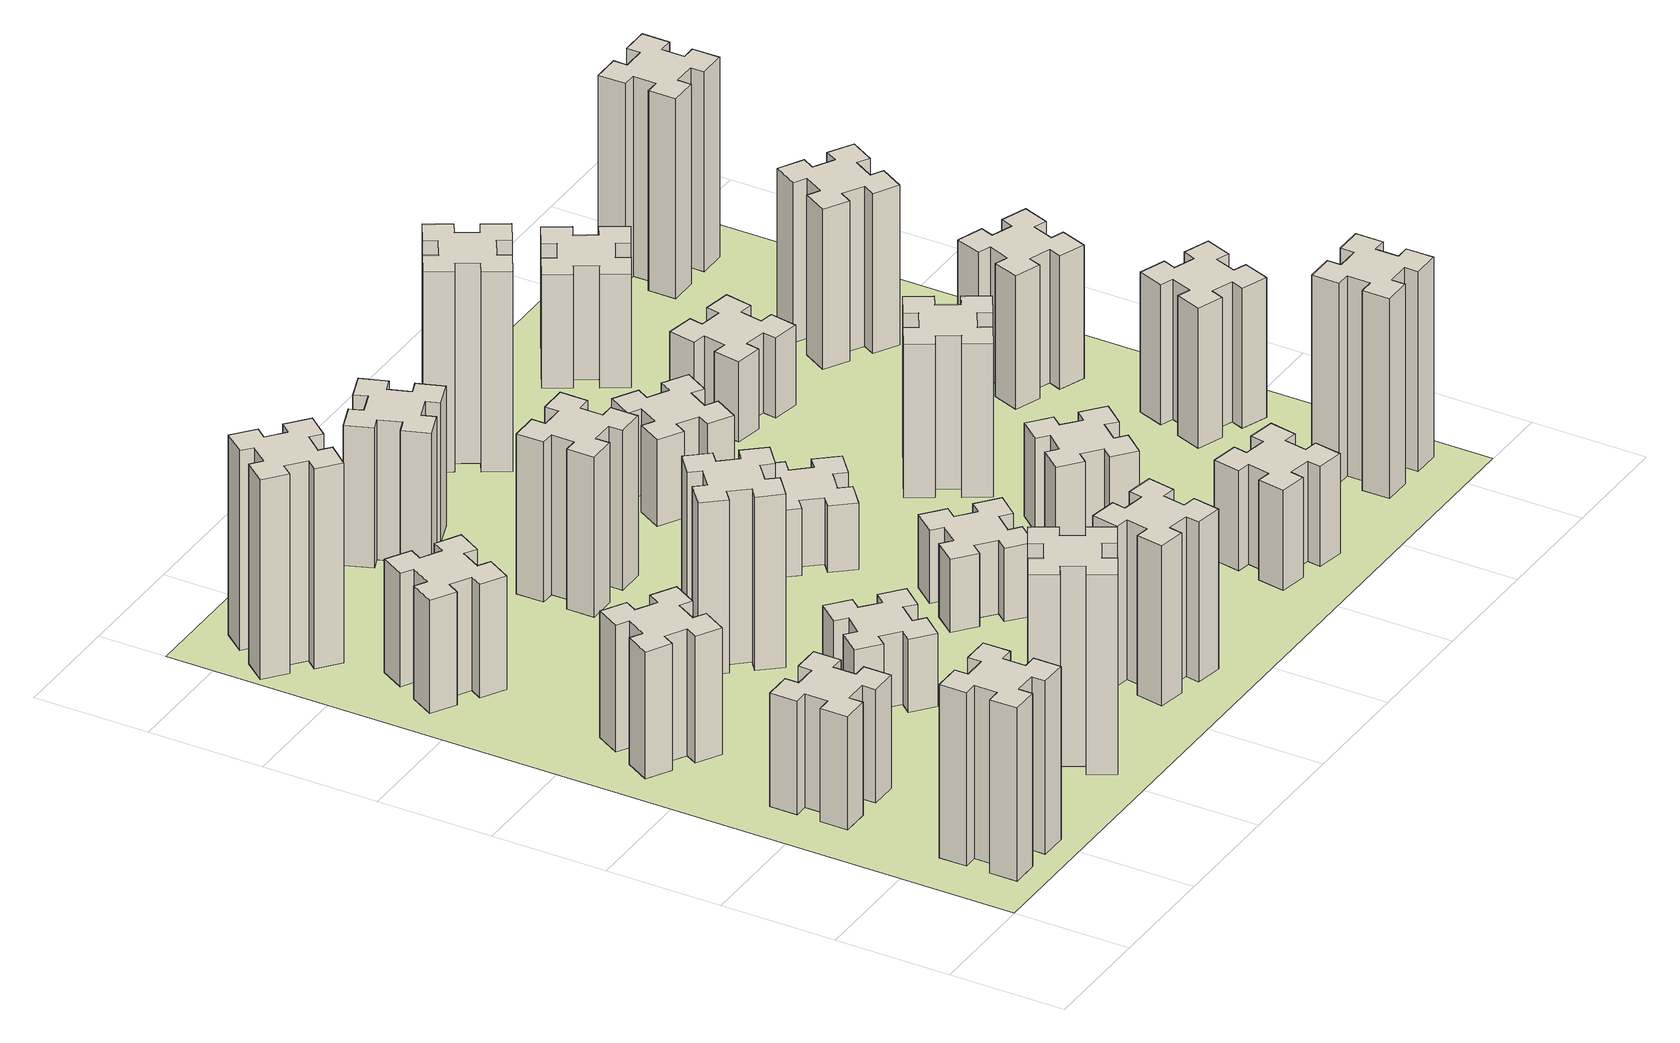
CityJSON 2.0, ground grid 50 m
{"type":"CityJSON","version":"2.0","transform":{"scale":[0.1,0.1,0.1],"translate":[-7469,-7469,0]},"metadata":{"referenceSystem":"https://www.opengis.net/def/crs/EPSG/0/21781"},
"CityObjects":{
"building1":{"type":"Building","attributes":{"class":"1000","function":"1000","usage":"1000","yearOfConstruction":2016,"roofType":"1000","measuredHeight":78,"storeysAboveGround":30,"storeysBelowGround":0},"geometry":[{"type":"Solid","lod":"1","boundaries":[[[[0,1,2,3,4,5,6,7,8,9,10,11,12,13,14,15,16,17,18,19]],[[17,16,20,21]],[[16,15,22,20]],[[15,14,23,22]],[[14,13,24,23]],[[13,12,25,24]],[[12,11,26,25]],[[11,10,27,26]],[[10,9,28,27]],[[9,8,29,28]],[[8,7,30,29]],[[7,6,31,30]],[[6,5,32,31]],[[5,4,33,32]],[[4,3,34,33]],[[3,2,35,34]],[[2,1,36,35]],[[1,0,37,36]],[[0,19,38,37]],[[19,18,39,38]],[[18,17,21,39]],[[24,25,26,27,28,29,30,31,32,33,34,35,36,37,38,39,21,20,22,23]]]]}]},
"building2":{"type":"Building","attributes":{"class":"1000","function":"1000","usage":"1000","yearOfConstruction":2016,"roofType":"1000","measuredHeight":51,"storeysAboveGround":30,"storeysBelowGround":0},"geometry":[{"type":"Solid","lod":"1","boundaries":[[[[40,41,42,43,44,45,46,47,48,49,50,51,52,53,54,55,56,57,58,59]],[[57,56,60,61]],[[56,55,62,60]],[[55,54,63,62]],[[54,53,64,63]],[[53,52,65,64]],[[52,51,66,65]],[[51,50,67,66]],[[50,49,68,67]],[[49,48,69,68]],[[48,47,70,69]],[[47,46,71,70]],[[46,45,72,71]],[[45,44,73,72]],[[44,43,74,73]],[[43,42,75,74]],[[42,41,76,75]],[[41,40,77,76]],[[40,59,78,77]],[[59,58,79,78]],[[58,57,61,79]],[[64,65,66,67,68,69,70,71,72,73,74,75,76,77,78,79,61,60,62,63]]]]}]},
"building3":{"type":"Building","attributes":{"class":"1000","function":"1000","usage":"1000","yearOfConstruction":2016,"roofType":"1000","measuredHeight":57,"storeysAboveGround":30,"storeysBelowGround":0},"geometry":[{"type":"Solid","lod":"1","boundaries":[[[[80,81,82,83,84,85,86,87,88,89,90,91,92,93,94,95,96,97,98,99]],[[97,96,100,101]],[[96,95,102,100]],[[95,94,103,102]],[[94,93,104,103]],[[93,92,105,104]],[[92,91,106,105]],[[91,90,107,106]],[[90,89,108,107]],[[89,88,109,108]],[[88,87,110,109]],[[87,86,111,110]],[[86,85,112,111]],[[85,84,113,112]],[[84,83,114,113]],[[83,82,115,114]],[[82,81,116,115]],[[81,80,117,116]],[[80,99,118,117]],[[99,98,119,118]],[[98,97,101,119]],[[104,105,106,107,108,109,110,111,112,113,114,115,116,117,118,119,101,100,102,103]]]]}]},
"building4":{"type":"Building","attributes":{"class":"1000","function":"1000","usage":"1000","yearOfConstruction":2016,"roofType":"1000","measuredHeight":51,"storeysAboveGround":30,"storeysBelowGround":0},"geometry":[{"type":"Solid","lod":"1","boundaries":[[[[120,121,122,123,124,125,126,127,128,129,130,131,132,133,134,135,136,137,138,139]],[[137,136,140,141]],[[136,135,142,140]],[[135,134,143,142]],[[134,133,144,143]],[[133,132,145,144]],[[132,131,146,145]],[[131,130,147,146]],[[130,129,148,147]],[[129,128,149,148]],[[128,127,150,149]],[[127,126,151,150]],[[126,125,152,151]],[[125,124,153,152]],[[124,123,154,153]],[[123,122,155,154]],[[122,121,156,155]],[[121,120,157,156]],[[120,139,158,157]],[[139,138,159,158]],[[138,137,141,159]],[[144,145,146,147,148,149,150,151,152,153,154,155,156,157,158,159,141,140,142,143]]]]}]},
"building5":{"type":"Building","attributes":{"class":"1000","function":"1000","usage":"1000","yearOfConstruction":2016,"roofType":"1000","measuredHeight":90,"storeysAboveGround":30,"storeysBelowGround":0},"geometry":[{"type":"Solid","lod":"1","boundaries":[[[[160,161,162,163,164,165,166,167,168,169,170,171,172,173,174,175,176,177,178,179]],[[177,176,180,181]],[[176,175,182,180]],[[175,174,183,182]],[[174,173,184,183]],[[173,172,185,184]],[[172,171,186,185]],[[171,170,187,186]],[[170,169,188,187]],[[169,168,189,188]],[[168,167,190,189]],[[167,166,191,190]],[[166,165,192,191]],[[165,164,193,192]],[[164,163,194,193]],[[163,162,195,194]],[[162,161,196,195]],[[161,160,197,196]],[[160,179,198,197]],[[179,178,199,198]],[[178,177,181,199]],[[184,185,186,187,188,189,190,191,192,193,194,195,196,197,198,199,181,180,182,183]]]]}]},
"building6":{"type":"Building","attributes":{"class":"1000","function":"1000","usage":"1000","yearOfConstruction":2016,"roofType":"1000","measuredHeight":90,"storeysAboveGround":30,"storeysBelowGround":0},"geometry":[{"type":"Solid","lod":"1","boundaries":[[[[200,201,202,203,204,205,206,207,208,209,210,211,212,213,214,215,216,217,218,219]],[[217,216,220,221]],[[216,215,222,220]],[[215,214,223,222]],[[214,213,224,223]],[[213,212,225,224]],[[212,211,226,225]],[[211,210,227,226]],[[210,209,228,227]],[[209,208,229,228]],[[208,207,230,229]],[[207,206,231,230]],[[206,205,232,231]],[[205,204,233,232]],[[204,203,234,233]],[[203,202,235,234]],[[202,201,236,235]],[[201,200,237,236]],[[200,219,238,237]],[[219,218,239,238]],[[218,217,221,239]],[[224,225,226,227,228,229,230,231,232,233,234,235,236,237,238,239,221,220,222,223]]]]}]},
"building7":{"type":"Building","attributes":{"class":"1000","function":"1000","usage":"1000","yearOfConstruction":2016,"roofType":"1000","measuredHeight":33,"storeysAboveGround":30,"storeysBelowGround":0},"geometry":[{"type":"Solid","lod":"1","boundaries":[[[[240,241,242,243,244,245,246,247,248,249,250,251,252,253,254,255,256,257,258,259]],[[257,256,260,261]],[[256,255,262,260]],[[255,254,263,262]],[[254,253,264,263]],[[253,252,265,264]],[[252,251,266,265]],[[251,250,267,266]],[[250,249,268,267]],[[249,248,269,268]],[[248,247,270,269]],[[247,246,271,270]],[[246,245,272,271]],[[245,244,273,272]],[[244,243,274,273]],[[243,242,275,274]],[[242,241,276,275]],[[241,240,277,276]],[[240,259,278,277]],[[259,258,279,278]],[[258,257,261,279]],[[264,265,266,267,268,269,270,271,272,273,274,275,276,277,278,279,261,260,262,263]]]]}]},
"building8":{"type":"Building","attributes":{"class":"1000","function":"1000","usage":"1000","yearOfConstruction":2016,"roofType":"1000","measuredHeight":78,"storeysAboveGround":30,"storeysBelowGround":0},"geometry":[{"type":"Solid","lod":"1","boundaries":[[[[280,281,282,283,284,285,286,287,288,289,290,291,292,293,294,295,296,297,298,299]],[[297,296,300,301]],[[296,295,302,300]],[[295,294,303,302]],[[294,293,304,303]],[[293,292,305,304]],[[292,291,306,305]],[[291,290,307,306]],[[290,289,308,307]],[[289,288,309,308]],[[288,287,310,309]],[[287,286,311,310]],[[286,285,312,311]],[[285,284,313,312]],[[284,283,314,313]],[[283,282,315,314]],[[282,281,316,315]],[[281,280,317,316]],[[280,299,318,317]],[[299,298,319,318]],[[298,297,301,319]],[[304,305,306,307,308,309,310,311,312,313,314,315,316,317,318,319,301,300,302,303]]]]}]},
"building9":{"type":"Building","attributes":{"class":"1000","function":"1000","usage":"1000","yearOfConstruction":2016,"roofType":"1000","measuredHeight":72,"storeysAboveGround":30,"storeysBelowGround":0},"geometry":[{"type":"Solid","lod":"1","boundaries":[[[[320,321,322,323,324,325,326,327,328,329,330,331,332,333,334,335,336,337,338,339]],[[337,336,340,341]],[[336,335,342,340]],[[335,334,343,342]],[[334,333,344,343]],[[333,332,345,344]],[[332,331,346,345]],[[331,330,347,346]],[[330,329,348,347]],[[329,328,349,348]],[[328,327,350,349]],[[327,326,351,350]],[[326,325,352,351]],[[325,324,353,352]],[[324,323,354,353]],[[323,322,355,354]],[[322,321,356,355]],[[321,320,357,356]],[[320,339,358,357]],[[339,338,359,358]],[[338,337,341,359]],[[344,345,346,347,348,349,350,351,352,353,354,355,356,357,358,359,341,340,342,343]]]]}]},
"building10":{"type":"Building","attributes":{"class":"1000","function":"1000","usage":"1000","yearOfConstruction":2016,"roofType":"1000","measuredHeight":72,"storeysAboveGround":30,"storeysBelowGround":0},"geometry":[{"type":"Solid","lod":"1","boundaries":[[[[360,361,362,363,364,365,366,367,368,369,370,371,372,373,374,375,376,377,378,379]],[[377,376,380,381]],[[376,375,382,380]],[[375,374,383,382]],[[374,373,384,383]],[[373,372,385,384]],[[372,371,386,385]],[[371,370,387,386]],[[370,369,388,387]],[[369,368,389,388]],[[368,367,390,389]],[[367,366,391,390]],[[366,365,392,391]],[[365,364,393,392]],[[364,363,394,393]],[[363,362,395,394]],[[362,361,396,395]],[[361,360,397,396]],[[360,379,398,397]],[[379,378,399,398]],[[378,377,381,399]],[[384,385,386,387,388,389,390,391,392,393,394,395,396,397,398,399,381,380,382,383]]]]}]},
"building11":{"type":"Building","attributes":{"class":"1000","function":"1000","usage":"1000","yearOfConstruction":2016,"roofType":"1000","measuredHeight":63,"storeysAboveGround":30,"storeysBelowGround":0},"geometry":[{"type":"Solid","lod":"1","boundaries":[[[[400,401,402,403,404,405,406,407,408,409,410,411,412,413,414,415,416,417,418,419]],[[417,416,420,421]],[[416,415,422,420]],[[415,414,423,422]],[[414,413,424,423]],[[413,412,425,424]],[[412,411,426,425]],[[411,410,427,426]],[[410,409,428,427]],[[409,408,429,428]],[[408,407,430,429]],[[407,406,431,430]],[[406,405,432,431]],[[405,404,433,432]],[[404,403,434,433]],[[403,402,435,434]],[[402,401,436,435]],[[401,400,437,436]],[[400,419,438,437]],[[419,418,439,438]],[[418,417,421,439]],[[424,425,426,427,428,429,430,431,432,433,434,435,436,437,438,439,421,420,422,423]]]]}]},
"building12":{"type":"Building","attributes":{"class":"1000","function":"1000","usage":"1000","yearOfConstruction":2016,"roofType":"1000","measuredHeight":33,"storeysAboveGround":30,"storeysBelowGround":0},"geometry":[{"type":"Solid","lod":"1","boundaries":[[[[440,441,442,443,444,445,446,447,448,449,450,451,452,453,454,455,456,457,458,459]],[[457,456,460,461]],[[456,455,462,460]],[[455,454,463,462]],[[454,453,464,463]],[[453,452,465,464]],[[452,451,466,465]],[[451,450,467,466]],[[450,449,468,467]],[[449,448,469,468]],[[448,447,470,469]],[[447,446,471,470]],[[446,445,472,471]],[[445,444,473,472]],[[444,443,474,473]],[[443,442,475,474]],[[442,441,476,475]],[[441,440,477,476]],[[440,459,478,477]],[[459,458,479,478]],[[458,457,461,479]],[[464,465,466,467,468,469,470,471,472,473,474,475,476,477,478,479,461,460,462,463]]]]}]},
"building13":{"type":"Building","attributes":{"class":"1000","function":"1000","usage":"1000","yearOfConstruction":2016,"roofType":"1000","measuredHeight":30,"storeysAboveGround":30,"storeysBelowGround":0},"geometry":[{"type":"Solid","lod":"1","boundaries":[[[[480,481,482,483,484,485,486,487,488,489,490,491,492,493,494,495,496,497,498,499]],[[497,496,500,501]],[[496,495,502,500]],[[495,494,503,502]],[[494,493,504,503]],[[493,492,505,504]],[[492,491,506,505]],[[491,490,507,506]],[[490,489,508,507]],[[489,488,509,508]],[[488,487,510,509]],[[487,486,511,510]],[[486,485,512,511]],[[485,484,513,512]],[[484,483,514,513]],[[483,482,515,514]],[[482,481,516,515]],[[481,480,517,516]],[[480,499,518,517]],[[499,498,519,518]],[[498,497,501,519]],[[504,505,506,507,508,509,510,511,512,513,514,515,516,517,518,519,501,500,502,503]]]]}]},
"building14":{"type":"Building","attributes":{"class":"1000","function":"1000","usage":"1000","yearOfConstruction":2016,"roofType":"1000","measuredHeight":39,"storeysAboveGround":30,"storeysBelowGround":0},"geometry":[{"type":"Solid","lod":"1","boundaries":[[[[520,521,522,523,524,525,526,527,528,529,530,531,532,533,534,535,536,537,538,539]],[[537,536,540,541]],[[536,535,542,540]],[[535,534,543,542]],[[534,533,544,543]],[[533,532,545,544]],[[532,531,546,545]],[[531,530,547,546]],[[530,529,548,547]],[[529,528,549,548]],[[528,527,550,549]],[[527,526,551,550]],[[526,525,552,551]],[[525,524,553,552]],[[524,523,554,553]],[[523,522,555,554]],[[522,521,556,555]],[[521,520,557,556]],[[520,539,558,557]],[[539,538,559,558]],[[538,537,541,559]],[[544,545,546,547,548,549,550,551,552,553,554,555,556,557,558,559,541,540,542,543]]]]}]},
"building15":{"type":"Building","attributes":{"class":"1000","function":"1000","usage":"1000","yearOfConstruction":2016,"roofType":"1000","measuredHeight":45,"storeysAboveGround":30,"storeysBelowGround":0},"geometry":[{"type":"Solid","lod":"1","boundaries":[[[[560,561,562,563,564,565,566,567,568,569,570,571,572,573,574,575,576,577,578,579]],[[577,576,580,581]],[[576,575,582,580]],[[575,574,583,582]],[[574,573,584,583]],[[573,572,585,584]],[[572,571,586,585]],[[571,570,587,586]],[[570,569,588,587]],[[569,568,589,588]],[[568,567,590,589]],[[567,566,591,590]],[[566,565,592,591]],[[565,564,593,592]],[[564,563,594,593]],[[563,562,595,594]],[[562,561,596,595]],[[561,560,597,596]],[[560,579,598,597]],[[579,578,599,598]],[[578,577,581,599]],[[584,585,586,587,588,589,590,591,592,593,594,595,596,597,598,599,581,580,582,583]]]]}]},
"building16":{"type":"Building","attributes":{"class":"1000","function":"1000","usage":"1000","yearOfConstruction":2016,"roofType":"1000","measuredHeight":42,"storeysAboveGround":30,"storeysBelowGround":0},"geometry":[{"type":"Solid","lod":"1","boundaries":[[[[600,601,602,603,604,605,606,607,608,609,610,611,612,613,614,615,616,617,618,619]],[[617,616,620,621]],[[616,615,622,620]],[[615,614,623,622]],[[614,613,624,623]],[[613,612,625,624]],[[612,611,626,625]],[[611,610,627,626]],[[610,609,628,627]],[[609,608,629,628]],[[608,607,630,629]],[[607,606,631,630]],[[606,605,632,631]],[[605,604,633,632]],[[604,603,634,633]],[[603,602,635,634]],[[602,601,636,635]],[[601,600,637,636]],[[600,619,638,637]],[[619,618,639,638]],[[618,617,621,639]],[[624,625,626,627,628,629,630,631,632,633,634,635,636,637,638,639,621,620,622,623]]]]}]},
"building17":{"type":"Building","attributes":{"class":"1000","function":"1000","usage":"1000","yearOfConstruction":2016,"roofType":"1000","measuredHeight":90,"storeysAboveGround":30,"storeysBelowGround":0},"geometry":[{"type":"Solid","lod":"1","boundaries":[[[[640,641,642,643,644,645,646,647,648,649,650,651,652,653,654,655,656,657,658,659]],[[657,656,660,661]],[[656,655,662,660]],[[655,654,663,662]],[[654,653,664,663]],[[653,652,665,664]],[[652,651,666,665]],[[651,650,667,666]],[[650,649,668,667]],[[649,648,669,668]],[[648,647,670,669]],[[647,646,671,670]],[[646,645,672,671]],[[645,644,673,672]],[[644,643,674,673]],[[643,642,675,674]],[[642,641,676,675]],[[641,640,677,676]],[[640,659,678,677]],[[659,658,679,678]],[[658,657,661,679]],[[664,665,666,667,668,669,670,671,672,673,674,675,676,677,678,679,661,660,662,663]]]]}]},
"building18":{"type":"Building","attributes":{"class":"1000","function":"1000","usage":"1000","yearOfConstruction":2016,"roofType":"1000","measuredHeight":69,"storeysAboveGround":30,"storeysBelowGround":0},"geometry":[{"type":"Solid","lod":"1","boundaries":[[[[680,681,682,683,684,685,686,687,688,689,690,691,692,693,694,695,696,697,698,699]],[[697,696,700,701]],[[696,695,702,700]],[[695,694,703,702]],[[694,693,704,703]],[[693,692,705,704]],[[692,691,706,705]],[[691,690,707,706]],[[690,689,708,707]],[[689,688,709,708]],[[688,687,710,709]],[[687,686,711,710]],[[686,685,712,711]],[[685,684,713,712]],[[684,683,714,713]],[[683,682,715,714]],[[682,681,716,715]],[[681,680,717,716]],[[680,699,718,717]],[[699,698,719,718]],[[698,697,701,719]],[[704,705,706,707,708,709,710,711,712,713,714,715,716,717,718,719,701,700,702,703]]]]}]},
"building19":{"type":"Building","attributes":{"class":"1000","function":"1000","usage":"1000","yearOfConstruction":2016,"roofType":"1000","measuredHeight":36,"storeysAboveGround":30,"storeysBelowGround":0},"geometry":[{"type":"Solid","lod":"1","boundaries":[[[[720,721,722,723,724,725,726,727,728,729,730,731,732,733,734,735,736,737,738,739]],[[737,736,740,741]],[[736,735,742,740]],[[735,734,743,742]],[[734,733,744,743]],[[733,732,745,744]],[[732,731,746,745]],[[731,730,747,746]],[[730,729,748,747]],[[729,728,749,748]],[[728,727,750,749]],[[727,726,751,750]],[[726,725,752,751]],[[725,724,753,752]],[[724,723,754,753]],[[723,722,755,754]],[[722,721,756,755]],[[721,720,757,756]],[[720,739,758,757]],[[739,738,759,758]],[[738,737,741,759]],[[744,745,746,747,748,749,750,751,752,753,754,755,756,757,758,759,741,740,742,743]]]]}]},
"building20":{"type":"Building","attributes":{"class":"1000","function":"1000","usage":"1000","yearOfConstruction":2016,"roofType":"1000","measuredHeight":90,"storeysAboveGround":30,"storeysBelowGround":0},"geometry":[{"type":"Solid","lod":"1","boundaries":[[[[760,761,762,763,764,765,766,767,768,769,770,771,772,773,774,775,776,777,778,779]],[[777,776,780,781]],[[776,775,782,780]],[[775,774,783,782]],[[774,773,784,783]],[[773,772,785,784]],[[772,771,786,785]],[[771,770,787,786]],[[770,769,788,787]],[[769,768,789,788]],[[768,767,790,789]],[[767,766,791,790]],[[766,765,792,791]],[[765,764,793,792]],[[764,763,794,793]],[[763,762,795,794]],[[762,761,796,795]],[[761,760,797,796]],[[760,779,798,797]],[[779,778,799,798]],[[778,777,781,799]],[[784,785,786,787,788,789,790,791,792,793,794,795,796,797,798,799,781,780,782,783]]]]}]},
"building21":{"type":"Building","attributes":{"class":"1000","function":"1000","usage":"1000","yearOfConstruction":2016,"roofType":"1000","measuredHeight":51,"storeysAboveGround":30,"storeysBelowGround":0},"geometry":[{"type":"Solid","lod":"1","boundaries":[[[[800,801,802,803,804,805,806,807,808,809,810,811,812,813,814,815,816,817,818,819]],[[817,816,820,821]],[[816,815,822,820]],[[815,814,823,822]],[[814,813,824,823]],[[813,812,825,824]],[[812,811,826,825]],[[811,810,827,826]],[[810,809,828,827]],[[809,808,829,828]],[[808,807,830,829]],[[807,806,831,830]],[[806,805,832,831]],[[805,804,833,832]],[[804,803,834,833]],[[803,802,835,834]],[[802,801,836,835]],[[801,800,837,836]],[[800,819,838,837]],[[819,818,839,838]],[[818,817,821,839]],[[824,825,826,827,828,829,830,831,832,833,834,835,836,837,838,839,821,820,822,823]]]]}]},
"building22":{"type":"Building","attributes":{"class":"1000","function":"1000","usage":"1000","yearOfConstruction":2016,"roofType":"1000","measuredHeight":63,"storeysAboveGround":30,"storeysBelowGround":0},"geometry":[{"type":"Solid","lod":"1","boundaries":[[[[840,841,842,843,844,845,846,847,848,849,850,851,852,853,854,855,856,857,858,859]],[[857,856,860,861]],[[856,855,862,860]],[[855,854,863,862]],[[854,853,864,863]],[[853,852,865,864]],[[852,851,866,865]],[[851,850,867,866]],[[850,849,868,867]],[[849,848,869,868]],[[848,847,870,869]],[[847,846,871,870]],[[846,845,872,871]],[[845,844,873,872]],[[844,843,874,873]],[[843,842,875,874]],[[842,841,876,875]],[[841,840,877,876]],[[840,859,878,877]],[[859,858,879,878]],[[858,857,861,879]],[[864,865,866,867,868,869,870,871,872,873,874,875,876,877,878,879,861,860,862,863]]]]}]},
"building23":{"type":"Building","attributes":{"class":"1000","function":"1000","usage":"1000","yearOfConstruction":2016,"roofType":"1000","measuredHeight":60,"storeysAboveGround":30,"storeysBelowGround":0},"geometry":[{"type":"Solid","lod":"1","boundaries":[[[[880,881,882,883,884,885,886,887,888,889,890,891,892,893,894,895,896,897,898,899]],[[897,896,900,901]],[[896,895,902,900]],[[895,894,903,902]],[[894,893,904,903]],[[893,892,905,904]],[[892,891,906,905]],[[891,890,907,906]],[[890,889,908,907]],[[889,888,909,908]],[[888,887,910,909]],[[887,886,911,910]],[[886,885,912,911]],[[885,884,913,912]],[[884,883,914,913]],[[883,882,915,914]],[[882,881,916,915]],[[881,880,917,916]],[[880,899,918,917]],[[899,898,919,918]],[[898,897,901,919]],[[904,905,906,907,908,909,910,911,912,913,914,915,916,917,918,919,901,900,902,903]]]]}]},
"building24":{"type":"Building","attributes":{"class":"1000","function":"1000","usage":"1000","yearOfConstruction":2016,"roofType":"1000","measuredHeight":72,"storeysAboveGround":30,"storeysBelowGround":0},"geometry":[{"type":"Solid","lod":"1","boundaries":[[[[920,921,922,923,924,925,926,927,928,929,930,931,932,933,934,935,936,937,938,939]],[[937,936,940,941]],[[936,935,942,940]],[[935,934,943,942]],[[934,933,944,943]],[[933,932,945,944]],[[932,931,946,945]],[[931,930,947,946]],[[930,929,948,947]],[[929,928,949,948]],[[928,927,950,949]],[[927,926,951,950]],[[926,925,952,951]],[[925,924,953,952]],[[924,923,954,953]],[[923,922,955,954]],[[922,921,956,955]],[[921,920,957,956]],[[920,939,958,957]],[[939,938,959,958]],[[938,937,941,959]],[[944,945,946,947,948,949,950,951,952,953,954,955,956,957,958,959,941,940,942,943]]]]}]},
"building25":{"type":"Building","attributes":{"class":"1000","function":"1000","usage":"1000","yearOfConstruction":2016,"roofType":"1000","measuredHeight":90,"storeysAboveGround":30,"storeysBelowGround":0},"geometry":[{"type":"Solid","lod":"1","boundaries":[[[[960,961,962,963,964,965,966,967,968,969,970,971,972,973,974,975,976,977,978,979]],[[977,976,980,981]],[[976,975,982,980]],[[975,974,983,982]],[[974,973,984,983]],[[973,972,985,984]],[[972,971,986,985]],[[971,970,987,986]],[[970,969,988,987]],[[969,968,989,988]],[[968,967,990,989]],[[967,966,991,990]],[[966,965,992,991]],[[965,964,993,992]],[[964,963,994,993]],[[963,962,995,994]],[[962,961,996,995]],[[961,960,997,996]],[[960,979,998,997]],[[979,978,999,998]],[[978,977,981,999]],[[984,985,986,987,988,989,990,991,992,993,994,995,996,997,998,999,981,980,982,983]]]]}]},
"landuse1":{"type":"LandUse","attributes":{"name":"plot1","function":"1010"},"geometry":[{"type":"MultiSurface","lod":"1","boundaries":[[[1000,1001,1002,1003]]]}]}
},
"vertices":[
[265,325,0],[265,225,0],[205,225,0],[205,105,0],[325,105,0],[325,165,0],[425,165,0],[425,105,0],[545,105,0],[545,225,0],[485,225,0],[485,325,0],[545,325,0],[545,445,0],[425,445,0],[425,385,0],[325,385,0],[325,445,0],[205,445,0],[205,325,0],[325,385,780],[325,445,780],[425,385,780],[425,445,780],[545,445,780],[545,325,780],[485,325,780],[485,225,780],[545,225,780],[545,105,780],[425,105,780],[425,165,780],[325,165,780],[325,105,780],[205,105,780],[205,225,780],[265,225,780],[265,325,780],[205,325,780],[205,445,780],
[265,1065,0],[265,965,0],[205,965,0],[205,845,0],[325,845,0],[325,905,0],[425,905,0],[425,845,0],[545,845,0],[545,965,0],[485,965,0],[485,1065,0],[545,1065,0],[545,1185,0],[425,1185,0],[425,1125,0],[325,1125,0],[325,1185,0],[205,1185,0],[205,1065,0],[325,1125,510],[325,1185,510],[425,1125,510],[425,1185,510],[545,1185,510],[545,1065,510],[485,1065,510],[485,965,510],[545,965,510],[545,845,510],[425,845,510],[425,905,510],[325,905,510],[325,845,510],[205,845,510],[205,965,510],[265,965,510],[265,1065,510],[205,1065,510],[205,1185,510],
[474,1826,0],[387,1876,0],[417,1928,0],[313,1988,0],[253,1884,0],[305,1854,0],[255,1767,0],[203,1797,0],[143,1693,0],[247,1633,0],[277,1685,0],[364,1635,0],[334,1583,0],[438,1523,0],[498,1627,0],[446,1657,0],[496,1744,0],[548,1714,0],[608,1818,0],[504,1878,0],[496,1744,570],[548,1714,570],[446,1657,570],[498,1627,570],[438,1523,570],[334,1583,570],[364,1635,570],[277,1685,570],[247,1633,570],[143,1693,570],[203,1797,570],[255,1767,570],[305,1854,570],[253,1884,570],[313,1988,570],[417,1928,570],[387,1876,570],[474,1826,570],[504,1878,570],[608,1818,570],
[446,2597,0],[496,2684,0],[548,2654,0],[608,2758,0],[504,2818,0],[474,2766,0],[387,2816,0],[417,2868,0],[313,2928,0],[253,2824,0],[305,2794,0],[255,2707,0],[203,2737,0],[143,2633,0],[247,2573,0],[277,2625,0],[364,2575,0],[334,2523,0],[438,2463,0],[498,2567,0],[364,2575,510],[334,2523,510],[277,2625,510],[247,2573,510],[143,2633,510],[203,2737,510],[255,2707,510],[305,2794,510],[253,2824,510],[313,2928,510],[417,2868,510],[387,2816,510],[474,2766,510],[504,2818,510],[608,2758,510],[548,2654,510],[496,2684,510],[446,2597,510],[498,2567,510],[438,2463,510],
[1127,255,0],[1214,305,0],[1244,253,0],[1348,313,0],[1288,417,0],[1236,387,0],[1186,474,0],[1238,504,0],[1178,608,0],[1074,548,0],[1104,496,0],[1017,446,0],[987,498,0],[883,438,0],[943,334,0],[995,364,0],[1045,277,0],[993,247,0],[1053,143,0],[1157,203,0],[1045,277,900],[993,247,900],[995,364,900],[943,334,900],[883,438,900],[987,498,900],[1017,446,900],[1104,496,900],[1074,548,900],[1178,608,900],[1238,504,900],[1186,474,900],[1236,387,900],[1288,417,900],[1348,313,900],[1244,253,900],[1214,305,900],[1127,255,900],[1157,203,900],[1053,143,900],
[384,3387,0],[308,3452,0],[346,3498,0],[254,3575,0],[177,3483,0],[223,3444,0],[159,3368,0],[113,3406,0],[36,3314,0],[128,3237,0],[166,3283,0],[243,3219,0],[204,3173,0],[296,3096,0],[373,3188,0],[327,3226,0],[392,3303,0],[438,3264,0],[515,3356,0],[423,3433,0],[392,3303,900],[438,3264,900],[327,3226,900],[373,3188,900],[296,3096,900],[204,3173,900],[243,3219,900],[166,3283,900],[128,3237,900],[36,3314,900],[113,3406,900],[159,3368,900],[223,3444,900],[177,3483,900],[254,3575,900],[346,3498,900],[308,3452,900],[384,3387,900],[423,3433,900],[515,3356,900],
[1224,1267,0],[1148,1332,0],[1186,1378,0],[1094,1455,0],[1017,1363,0],[1063,1324,0],[999,1248,0],[953,1286,0],[876,1194,0],[968,1117,0],[1006,1163,0],[1083,1099,0],[1044,1053,0],[1136,976,0],[1213,1068,0],[1167,1106,0],[1232,1183,0],[1278,1144,0],[1355,1236,0],[1263,1313,0],[1232,1183,330],[1278,1144,330],[1167,1106,330],[1213,1068,330],[1136,976,330],[1044,1053,330],[1083,1099,330],[1006,1163,330],[968,1117,330],[876,1194,330],[953,1286,330],[999,1248,330],[1063,1324,330],[1017,1363,330],[1094,1455,330],[1186,1378,330],[1148,1332,330],[1224,1267,330],[1263,1313,330],[1355,1236,330],
[1083,1972,0],[1006,1907,0],[968,1953,0],[876,1876,0],[953,1784,0],[999,1823,0],[1063,1746,0],[1017,1708,0],[1094,1616,0],[1186,1693,0],[1148,1739,0],[1224,1803,0],[1263,1757,0],[1355,1834,0],[1278,1926,0],[1232,1888,0],[1167,1964,0],[1213,2003,0],[1136,2095,0],[1044,2018,0],[1167,1964,780],[1213,2003,780],[1232,1888,780],[1278,1926,780],[1355,1834,780],[1263,1757,780],[1224,1803,780],[1148,1739,780],[1186,1693,780],[1094,1616,780],[1017,1708,780],[1063,1746,780],[999,1823,780],[953,1784,780],[876,1876,780],[968,1953,780],[1006,1907,780],[1083,1972,780],[1044,2018,780],[1136,2095,780],
[1855,307,0],[1872,405,0],[1931,395,0],[1952,513,0],[1834,534,0],[1824,475,0],[1725,492,0],[1736,551,0],[1617,572,0],[1597,454,0],[1656,444,0],[1638,345,0],[1579,356,0],[1558,237,0],[1677,217,0],[1687,276,0],[1785,258,0],[1775,199,0],[1893,178,0],[1914,297,0],[1785,258,720],[1775,199,720],[1687,276,720],[1677,217,720],[1558,237,720],[1579,356,720],[1638,345,720],[1656,444,720],[1597,454,720],[1617,572,720],[1736,551,720],[1725,492,720],[1824,475,720],[1834,534,720],[1952,513,720],[1931,395,720],[1872,405,720],[1855,307,720],[1914,297,720],[1893,178,720],
[1325,2545,0],[1325,2645,0],[1385,2645,0],[1385,2765,0],[1265,2765,0],[1265,2705,0],[1165,2705,0],[1165,2765,0],[1045,2765,0],[1045,2645,0],[1105,2645,0],[1105,2545,0],[1045,2545,0],[1045,2425,0],[1165,2425,0],[1165,2485,0],[1265,2485,0],[1265,2425,0],[1385,2425,0],[1385,2545,0],[1265,2485,720],[1265,2425,720],[1165,2485,720],[1165,2425,720],[1045,2425,720],[1045,2545,720],[1105,2545,720],[1105,2645,720],[1045,2645,720],[1045,2765,720],[1165,2765,720],[1165,2705,720],[1265,2705,720],[1265,2765,720],[1385,2765,720],[1385,2645,720],[1325,2645,720],[1325,2545,720],[1385,2545,720],[1385,2425,720],
[1125,3456,0],[1031,3422,0],[1010,3478,0],[897,3437,0],[939,3324,0],[995,3345,0],[1029,3251,0],[973,3230,0],[1014,3117,0],[1127,3159,0],[1106,3215,0],[1200,3249,0],[1220,3193,0],[1333,3234,0],[1292,3347,0],[1236,3326,0],[1202,3420,0],[1258,3440,0],[1217,3553,0],[1104,3512,0],[1202,3420,630],[1258,3440,630],[1236,3326,630],[1292,3347,630],[1333,3234,630],[1220,3193,630],[1200,3249,630],[1106,3215,630],[1127,3159,630],[1014,3117,630],[973,3230,630],[1029,3251,630],[995,3345,630],[939,3324,630],[897,3437,630],[1010,3478,630],[1031,3422,630],[1125,3456,630],[1104,3512,630],[1217,3553,630],
[1746,1163,0],[1823,1099,0],[1784,1053,0],[1876,976,0],[1953,1068,0],[1907,1106,0],[1972,1183,0],[2018,1144,0],[2095,1236,0],[2003,1313,0],[1964,1267,0],[1888,1332,0],[1926,1378,0],[1834,1455,0],[1757,1363,0],[1803,1324,0],[1739,1248,0],[1693,1286,0],[1616,1194,0],[1708,1117,0],[1739,1248,330],[1693,1286,330],[1803,1324,330],[1757,1363,330],[1834,1455,330],[1926,1378,330],[1888,1332,330],[1964,1267,330],[2003,1313,330],[2095,1236,330],[2018,1144,330],[1972,1183,330],[1907,1106,330],[1953,1068,330],[1876,976,330],[1784,1053,330],[1823,1099,330],[1746,1163,330],[1708,1117,330],[1616,1194,330],
[1972,1988,0],[1907,2064,0],[1953,2103,0],[1876,2195,0],[1784,2118,0],[1823,2072,0],[1746,2007,0],[1708,2053,0],[1616,1976,0],[1693,1884,0],[1739,1923,0],[1803,1846,0],[1757,1808,0],[1834,1716,0],[1926,1793,0],[1888,1839,0],[1964,1903,0],[2003,1857,0],[2095,1934,0],[2018,2026,0],[1964,1903,300],[2003,1857,300],[1888,1839,300],[1926,1793,300],[1834,1716,300],[1757,1808,300],[1803,1846,300],[1739,1923,300],[1693,1884,300],[1616,1976,300],[1708,2053,300],[1746,2007,300],[1823,2072,300],[1784,2118,300],[1876,2195,300],[1953,2103,300],[1907,2064,300],[1972,1988,300],[2018,2026,300],[2095,1934,300],
[2026,2497,0],[2076,2584,0],[2128,2554,0],[2188,2658,0],[2084,2718,0],[2054,2666,0],[1967,2716,0],[1997,2768,0],[1893,2828,0],[1833,2724,0],[1885,2694,0],[1835,2607,0],[1783,2637,0],[1723,2533,0],[1827,2473,0],[1857,2525,0],[1944,2475,0],[1914,2423,0],[2018,2363,0],[2078,2467,0],[1944,2475,390],[1914,2423,390],[1857,2525,390],[1827,2473,390],[1723,2533,390],[1783,2637,390],[1835,2607,390],[1885,2694,390],[1833,2724,390],[1893,2828,390],[1997,2768,390],[1967,2716,390],[2054,2666,390],[2084,2718,390],[2188,2658,390],[2128,2554,390],[2076,2584,390],[2026,2497,390],[2078,2467,390],[2018,2363,390],
[2596,444,0],[2578,345,0],[2519,356,0],[2498,237,0],[2617,217,0],[2627,276,0],[2725,258,0],[2715,199,0],[2833,178,0],[2854,297,0],[2795,307,0],[2812,405,0],[2871,395,0],[2892,513,0],[2774,534,0],[2764,475,0],[2665,492,0],[2676,551,0],[2557,572,0],[2537,454,0],[2665,492,450],[2676,551,450],[2764,475,450],[2774,534,450],[2892,513,450],[2871,395,450],[2812,405,450],[2795,307,450],[2854,297,450],[2833,178,450],[2715,199,450],[2725,258,450],[2627,276,450],[2617,217,450],[2498,237,450],[2519,356,450],[2578,345,450],[2596,444,450],[2537,454,450],[2557,572,450],
[2547,1006,0],[2612,1083,0],[2658,1044,0],[2735,1136,0],[2643,1213,0],[2604,1167,0],[2528,1232,0],[2566,1278,0],[2474,1355,0],[2397,1263,0],[2443,1224,0],[2379,1148,0],[2333,1186,0],[2256,1094,0],[2348,1017,0],[2386,1063,0],[2463,999,0],[2424,953,0],[2516,876,0],[2593,968,0],[2463,999,420],[2424,953,420],[2386,1063,420],[2348,1017,420],[2256,1094,420],[2333,1186,420],[2379,1148,420],[2443,1224,420],[2397,1263,420],[2474,1355,420],[2566,1278,420],[2528,1232,420],[2604,1167,420],[2643,1213,420],[2735,1136,420],[2658,1044,420],[2612,1083,420],[2547,1006,420],[2593,968,420],[2516,876,420],
[1844,3556,0],[1757,3506,0],[1727,3558,0],[1623,3498,0],[1683,3394,0],[1735,3424,0],[1785,3337,0],[1733,3307,0],[1793,3203,0],[1897,3263,0],[1867,3315,0],[1954,3365,0],[1984,3313,0],[2088,3373,0],[2028,3477,0],[1976,3447,0],[1926,3534,0],[1978,3564,0],[1918,3668,0],[1814,3608,0],[1926,3534,900],[1978,3564,900],[1976,3447,900],[2028,3477,900],[2088,3373,900],[1984,3313,900],[1954,3365,900],[1867,3315,900],[1897,3263,900],[1793,3203,900],[1733,3307,900],[1785,3337,900],[1735,3424,900],[1683,3394,900],[1623,3498,900],[1727,3558,900],[1757,3506,900],[1844,3556,900],[1814,3608,900],[1918,3668,900],
[2475,1744,0],[2525,1657,0],[2473,1627,0],[2533,1523,0],[2637,1583,0],[2607,1635,0],[2694,1685,0],[2724,1633,0],[2828,1693,0],[2768,1797,0],[2716,1767,0],[2666,1854,0],[2718,1884,0],[2658,1988,0],[2554,1928,0],[2584,1876,0],[2497,1826,0],[2467,1878,0],[2363,1818,0],[2423,1714,0],[2497,1826,690],[2467,1878,690],[2584,1876,690],[2554,1928,690],[2658,1988,690],[2718,1884,690],[2666,1854,690],[2716,1767,690],[2768,1797,690],[2828,1693,690],[2724,1633,690],[2694,1685,690],[2607,1635,690],[2637,1583,690],[2533,1523,690],[2473,1627,690],[2525,1657,690],[2475,1744,690],[2423,1714,690],[2363,1818,690],
[2664,2795,0],[2565,2812,0],[2576,2871,0],[2457,2892,0],[2437,2774,0],[2496,2764,0],[2478,2665,0],[2419,2676,0],[2398,2557,0],[2517,2537,0],[2527,2596,0],[2625,2578,0],[2615,2519,0],[2733,2498,0],[2754,2617,0],[2695,2627,0],[2712,2725,0],[2771,2715,0],[2792,2833,0],[2674,2854,0],[2712,2725,360],[2771,2715,360],[2695,2627,360],[2754,2617,360],[2733,2498,360],[2615,2519,360],[2625,2578,360],[2527,2596,360],[2517,2537,360],[2398,2557,360],[2419,2676,360],[2478,2665,360],[2496,2764,360],[2437,2774,360],[2457,2892,360],[2576,2871,360],[2565,2812,360],[2664,2795,360],[2674,2854,360],[2792,2833,360],
[3325,425,0],[3325,325,0],[3265,325,0],[3265,205,0],[3385,205,0],[3385,265,0],[3485,265,0],[3485,205,0],[3605,205,0],[3605,325,0],[3545,325,0],[3545,425,0],[3605,425,0],[3605,545,0],[3485,545,0],[3485,485,0],[3385,485,0],[3385,545,0],[3265,545,0],[3265,425,0],[3385,485,900],[3385,545,900],[3485,485,900],[3485,545,900],[3605,545,900],[3605,425,900],[3545,425,900],[3545,325,900],[3605,325,900],[3605,205,900],[3485,205,900],[3485,265,900],[3385,265,900],[3385,205,900],[3265,205,900],[3265,325,900],[3325,325,900],[3325,425,900],[3265,425,900],[3265,545,900],
[2716,3347,0],[2666,3434,0],[2718,3464,0],[2658,3568,0],[2554,3508,0],[2584,3456,0],[2497,3406,0],[2467,3458,0],[2363,3398,0],[2423,3294,0],[2475,3324,0],[2525,3237,0],[2473,3207,0],[2533,3103,0],[2637,3163,0],[2607,3215,0],[2694,3265,0],[2724,3213,0],[2828,3273,0],[2768,3377,0],[2694,3265,510],[2724,3213,510],[2607,3215,510],[2637,3163,510],[2533,3103,510],[2473,3207,510],[2525,3237,510],[2475,3324,510],[2423,3294,510],[2363,3398,510],[2467,3458,510],[2497,3406,510],[2584,3456,510],[2554,3508,510],[2658,3568,510],[2718,3464,510],[2666,3434,510],[2716,3347,510],[2768,3377,510],[2828,3273,510],
[3351,1029,0],[3445,995,0],[3424,939,0],[3537,897,0],[3578,1010,0],[3522,1031,0],[3556,1125,0],[3612,1104,0],[3653,1217,0],[3540,1258,0],[3520,1202,0],[3426,1236,0],[3447,1292,0],[3334,1333,0],[3293,1220,0],[3349,1200,0],[3315,1106,0],[3259,1127,0],[3217,1014,0],[3330,973,0],[3315,1106,630],[3259,1127,630],[3349,1200,630],[3293,1220,630],[3334,1333,630],[3447,1292,630],[3426,1236,630],[3520,1202,630],[3540,1258,630],[3653,1217,630],[3612,1104,630],[3556,1125,630],[3522,1031,630],[3578,1010,630],[3537,897,630],[3424,939,630],[3445,995,630],[3351,1029,630],[3330,973,630],[3217,1014,630],
[3422,1771,0],[3456,1865,0],[3512,1844,0],[3553,1957,0],[3440,1998,0],[3420,1942,0],[3326,1976,0],[3347,2032,0],[3234,2073,0],[3193,1960,0],[3249,1940,0],[3215,1846,0],[3159,1867,0],[3117,1754,0],[3230,1713,0],[3251,1769,0],[3345,1735,0],[3324,1679,0],[3437,1637,0],[3478,1750,0],[3345,1735,600],[3324,1679,600],[3251,1769,600],[3230,1713,600],[3117,1754,600],[3159,1867,600],[3215,1846,600],[3249,1940,600],[3193,1960,600],[3234,2073,600],[3347,2032,600],[3326,1976,600],[3420,1942,600],[3440,1998,600],[3553,1957,600],[3512,1844,600],[3456,1865,600],[3422,1771,600],[3478,1750,600],[3437,1637,600],
[3165,2694,0],[3115,2607,0],[3063,2637,0],[3003,2533,0],[3107,2473,0],[3137,2525,0],[3224,2475,0],[3194,2423,0],[3298,2363,0],[3358,2467,0],[3306,2497,0],[3356,2584,0],[3408,2554,0],[3468,2658,0],[3364,2718,0],[3334,2666,0],[3247,2716,0],[3277,2768,0],[3173,2828,0],[3113,2724,0],[3247,2716,720],[3277,2768,720],[3334,2666,720],[3364,2718,720],[3468,2658,720],[3408,2554,720],[3356,2584,720],[3306,2497,720],[3358,2467,720],[3298,2363,720],[3194,2423,720],[3224,2475,720],[3137,2525,720],[3107,2473,720],[3003,2533,720],[3063,2637,720],[3115,2607,720],[3165,2694,720],[3113,2724,720],[3173,2828,720],
[3285,3325,0],[3385,3325,0],[3385,3265,0],[3505,3265,0],[3505,3385,0],[3445,3385,0],[3445,3485,0],[3505,3485,0],[3505,3605,0],[3385,3605,0],[3385,3545,0],[3285,3545,0],[3285,3605,0],[3165,3605,0],[3165,3485,0],[3225,3485,0],[3225,3385,0],[3165,3385,0],[3165,3265,0],[3285,3265,0],[3225,3385,900],[3165,3385,900],[3225,3485,900],[3165,3485,900],[3165,3605,900],[3285,3605,900],[3285,3545,900],[3385,3545,900],[3385,3605,900],[3505,3605,900],[3505,3485,900],[3445,3485,900],[3445,3385,900],[3505,3385,900],[3505,3265,900],[3385,3265,900],[3385,3325,900],[3285,3325,900],[3285,3265,900],[3165,3265,900],
[5,3705,0],[3705,3705,0],[3705,5,0],[5,5,0]
]}
